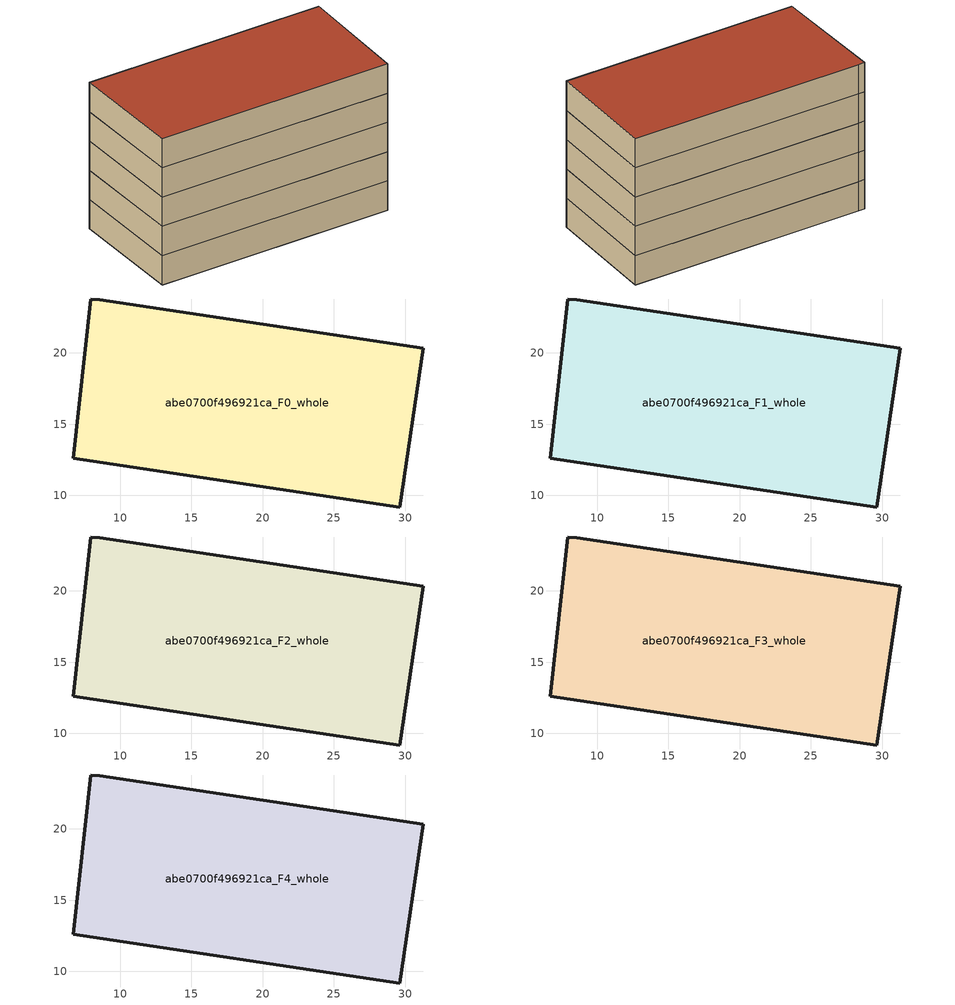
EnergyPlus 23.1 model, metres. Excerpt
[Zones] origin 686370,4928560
abe0700f496921ca_F0_whole
 floor ground (EU_floor_Construction): 29.62,9.19 31.28,20.32 8.56,23.71 7.94,23.78 6.7,12.6 z0
 wall outside (EU_wall_Construction): 31.28,20.32 29.62,9.19 6.7,12.6 7.94,23.78 8.56,23.71 31.28,20.32 z0:3
abe0700f496921ca_F1_whole
 floor to abe0700f496921ca_F0_whole (EU_floor_Construction): 29.62,9.19 31.28,20.32 8.56,23.71 7.94,23.78 6.7,12.6 z3
 wall outside (EU_wall_Construction): 31.28,20.32 29.62,9.19 6.7,12.6 7.94,23.78 8.56,23.71 31.28,20.32 z3:6
abe0700f496921ca_F2_whole
 floor to abe0700f496921ca_F1_whole (EU_floor_Construction): 29.62,9.19 31.28,20.32 8.56,23.71 7.94,23.78 6.7,12.6 z6
 wall outside (EU_wall_Construction): 31.28,20.32 29.62,9.19 6.7,12.6 7.94,23.78 8.56,23.71 31.28,20.32 z6:9
abe0700f496921ca_F3_whole
 floor to abe0700f496921ca_F2_whole (EU_floor_Construction): 29.62,9.19 31.28,20.32 8.56,23.71 7.94,23.78 6.7,12.6 z9
 wall outside (EU_wall_Construction): 31.28,20.32 29.62,9.19 6.7,12.6 7.94,23.78 8.56,23.71 31.28,20.32 z9:12
abe0700f496921ca_F4_whole
 floor to abe0700f496921ca_F3_whole (EU_floor_Construction): 29.62,9.19 31.28,20.32 8.56,23.71 7.94,23.78 6.7,12.6 z12
 wall outside (EU_wall_Construction): 31.28,20.32 29.62,9.19 6.7,12.6 7.94,23.78 8.56,23.71 31.28,20.32 z12:15
 roof outside (EU_roof_Construction): 31.28,20.32 29.62,9.19 6.7,12.6 7.94,23.78 8.56,23.71 z15
[Building]
EU S2 Campaign: North Axis=0; Terrain=City; Solar Distribution=FullExterior
[Site:Location]
Bologna: Latitude=44.5; Longitude=11.25; Time Zone=1; Elevation=37
[SizingPeriod:WeatherFileDays]
AnnualSizingPeriod: Begin Month=1; Begin Day of Month=1; End Month=12; End Day of Month=31; Day of Week for Start Day=Monday; Use Weather File Daylight Saving Period=No; Use Weather File Rain and Snow Indicators=No
[MATERIAL]
EU_InternalMass_Material: Roughness=MediumRough; Thickness=0.1; Conductivity=1; Density=1800; Specific Heat=900; Thermal Absorptance=0.9; Solar Absorptance=0.7; Visible Absorptance=0.7
[MATERIAL:NOMASS] Roughness=MediumRough; Thermal Absorptance=0.9; Solar Absorptance=0.7; Visible Absorptance=0.7
Name | Thermal Resistance
EU_wall_NoMass | 0.905828
EU_roof_NoMass | 0.37593
EU_floor_NoMass | 0.67114
[CONSTRUCTION]
EU_wall_Construction: EU_wall_NoMass
EU_roof_Construction: EU_roof_NoMass
EU_floor_Construction: EU_floor_NoMass
EU_InternalMass_Construction: EU_InternalMass_Material
[ZONE] Type=1; Multiplier=1; Ceiling Height=autocalculate; Floor Area=autocalculate; Part of Total Floor Area=Yes
Name | Volume
abe0700f496921ca_F0_whole | 789.727
abe0700f496921ca_F1_whole; abe0700f496921ca_F2_whole; abe0700f496921ca_F3_whole; abe0700f496921ca_F4_whole | 789.726
[INTERNALMASS] Construction=EU_InternalMass_Construction; Surface Area=263.242
Name | Zone or ZoneList
abe0700f496921ca_F0_whole_EU_InternalMass | abe0700f496921ca_F0_whole
abe0700f496921ca_F1_whole_EU_InternalMass | abe0700f496921ca_F1_whole
abe0700f496921ca_F2_whole_EU_InternalMass | abe0700f496921ca_F2_whole
abe0700f496921ca_F3_whole_EU_InternalMass | abe0700f496921ca_F3_whole
abe0700f496921ca_F4_whole_EU_InternalMass | abe0700f496921ca_F4_whole
[OTHEREQUIPMENT] Fuel Type=Electricity; Design Level Calculation Method=Watts/Area; Power per Zone Floor Area=1; Fraction Latent=0; Fraction Radiant=0; Fraction Lost=0; Carbon Dioxide Generation Rate=0; EndUse Subcategory=EU_Step8_InternalGains
Name | Zone or ZoneList or Space or SpaceList | Schedule
EU_Step8_InternalGain_abe0700f496921ca_F0_whole_f000 | abe0700f496921ca_F0_whole | EU_Step8_GainSchedule_abe0700f496921ca_F0_whole_f000
EU_Step8_InternalGain_abe0700f496921ca_F1_whole_f000 | abe0700f496921ca_F1_whole | EU_Step8_GainSchedule_abe0700f496921ca_F1_whole_f000
EU_Step8_InternalGain_abe0700f496921ca_F2_whole_f000 | abe0700f496921ca_F2_whole | EU_Step8_GainSchedule_abe0700f496921ca_F2_whole_f000
EU_Step8_InternalGain_abe0700f496921ca_F3_whole_f000 | abe0700f496921ca_F3_whole | EU_Step8_GainSchedule_abe0700f496921ca_F3_whole_f000
EU_Step8_InternalGain_abe0700f496921ca_F4_whole_f000 | abe0700f496921ca_F4_whole | EU_Step8_GainSchedule_abe0700f496921ca_F4_whole_f000
[ZONEVENTILATION:DESIGNFLOWRATE] Schedule=EU_AlwaysOn; Design Flow Rate Calculation Method=AirChanges/Hour; Air Changes per Hour=0.73129; Ventilation Type=Natural; Fan Pressure Rise=0; Fan Total Efficiency=1; Constant Term Coefficient=1; Temperature Term Coefficient=0; Velocity Term Coefficient=0; Velocity Squared Term Coefficient=0; Minimum Indoor Temperature=-100; Maximum Indoor Temperature=100; Delta Temperature=-100; Minimum Outdoor Temperature=-100; Maximum Outdoor Temperature=100; Maximum Wind Speed=40
Name | Zone or ZoneList or Space or SpaceList
EU_ConstantAir_abe0700f496921ca_F0_whole | abe0700f496921ca_F0_whole
EU_ConstantAir_abe0700f496921ca_F1_whole | abe0700f496921ca_F1_whole
EU_ConstantAir_abe0700f496921ca_F2_whole | abe0700f496921ca_F2_whole
EU_ConstantAir_abe0700f496921ca_F3_whole | abe0700f496921ca_F3_whole
EU_ConstantAir_abe0700f496921ca_F4_whole | abe0700f496921ca_F4_whole
[HVACTEMPLATE:THERMOSTAT] Constant Heating Setpoint=20; Constant Cooling Setpoint=50
EU_HeatOnly_abe0700f496921ca_F0_whole; EU_HeatOnly_abe0700f496921ca_F1_whole; EU_HeatOnly_abe0700f496921ca_F2_whole; EU_HeatOnly_abe0700f496921ca_F3_whole; EU_HeatOnly_abe0700f496921ca_F4_whole
[HVACTEMPLATE:ZONE:IDEALLOADSAIRSYSTEM] System Availability Schedule=EU_AlwaysOn; Maximum Heating Supply Air Temperature=50; Minimum Cooling Supply Air Temperature=13; Maximum Heating Supply Air Humidity Ratio=0.0156; Minimum Cooling Supply Air Humidity Ratio=0.0077; Heating Limit=NoLimit; Cooling Limit=NoLimit; Heating Availability Schedule=EU_AlwaysOn; Cooling Availability Schedule=EU_CoolingOff; Dehumidification Control Type=ConstantSensibleHeatRatio; Cooling Sensible Heat Ratio=0.7; Dehumidification Setpoint=60; Humidification Control Type=None; Humidification Setpoint=30; Outdoor Air Method=None; Outdoor Air Flow Rate per Person=0.00944; Outdoor Air Flow Rate per Zone Floor Area=0; Outdoor Air Flow Rate per Zone=0; Demand Controlled Ventilation Type=None; Outdoor Air Economizer Type=NoEconomizer; Heat Recovery Type=None; Sensible Heat Recovery Effectiveness=0.7; Latent Heat Recovery Effectiveness=0.65
Name | Template Thermostat
abe0700f496921ca_F0_whole | EU_HeatOnly_abe0700f496921ca_F0_whole
abe0700f496921ca_F1_whole | EU_HeatOnly_abe0700f496921ca_F1_whole
abe0700f496921ca_F2_whole | EU_HeatOnly_abe0700f496921ca_F2_whole
abe0700f496921ca_F3_whole | EU_HeatOnly_abe0700f496921ca_F3_whole
abe0700f496921ca_F4_whole | EU_HeatOnly_abe0700f496921ca_F4_whole
[SIZING:ZONE] Zone Cooling Design Supply Air Temperature Input Method=SupplyAirTemperature; Zone Cooling Design Supply Air Temperature=13; Zone Heating Design Supply Air Temperature Input Method=SupplyAirTemperature; Zone Heating Design Supply Air Temperature=50; Zone Cooling Design Supply Air Humidity Ratio=0.008; Zone Heating Design Supply Air Humidity Ratio=0.008; Cooling Design Air Flow Method=DesignDay; Cooling Design Air Flow Rate=0; Cooling Minimum Air Flow per Zone Floor Area=0.000762; Cooling Minimum Air Flow=0; Cooling Minimum Air Flow Fraction=0.2; Heating Design Air Flow Method=DesignDay; Heating Design Air Flow Rate=0; Heating Maximum Air Flow per Zone Floor Area=0.002032; Heating Maximum Air Flow=0.141576; Heating Maximum Air Flow Fraction=0.3; Account for Dedicated Outdoor Air System=No; Dedicated Outdoor Air System Control Strategy=NeutralSupplyAir; Dedicated Outdoor Air Low Setpoint Temperature for Design=autosize; Dedicated Outdoor Air High Setpoint Temperature for Design=autosize; Zone Load Sizing Method=Sensible Load Only No Latent Load; Zone Latent Cooling Design Supply Air Humidity Ratio Input Method=HumidityRatioDifference; Zone Cooling Design Supply Air Humidity Ratio Difference=0.005; Zone Latent Heating Design Supply Air Humidity Ratio Input Method=HumidityRatioDifference; Zone Humidification Design Supply Air Humidity Ratio Difference=0.005
abe0700f496921ca_F0_whole; abe0700f496921ca_F1_whole; abe0700f496921ca_F2_whole; abe0700f496921ca_F3_whole; abe0700f496921ca_F4_whole
[SCHEDULE:CONSTANT]
Name | Hourly Value
EU_AlwaysOn | 1
EU_CoolingOff | 0
[SCHEDULE:FILE] Column Number=1; Rows to Skip at Top=0; Number of Hours of Data=8760; Column Separator=Comma; Interpolate to Timestep=No; Minutes per Item=60; Adjust Schedule for Daylight Savings=Yes
Name | File
EU_Step8_GainSchedule_abe0700f496921ca_F0_whole_f000 | ../../schedules/abe0700f496921ca/abe0700f496921ca_F0_whole_f000_gain.csv
EU_Step8_GainSchedule_abe0700f496921ca_F1_whole_f000 | ../../schedules/abe0700f496921ca/abe0700f496921ca_F1_whole_f000_gain.csv
EU_Step8_GainSchedule_abe0700f496921ca_F2_whole_f000 | ../../schedules/abe0700f496921ca/abe0700f496921ca_F2_whole_f000_gain.csv
EU_Step8_GainSchedule_abe0700f496921ca_F3_whole_f000 | ../../schedules/abe0700f496921ca/abe0700f496921ca_F3_whole_f000_gain.csv
EU_Step8_GainSchedule_abe0700f496921ca_F4_whole_f000 | ../../schedules/abe0700f496921ca/abe0700f496921ca_F4_whole_f000_gain.csv
